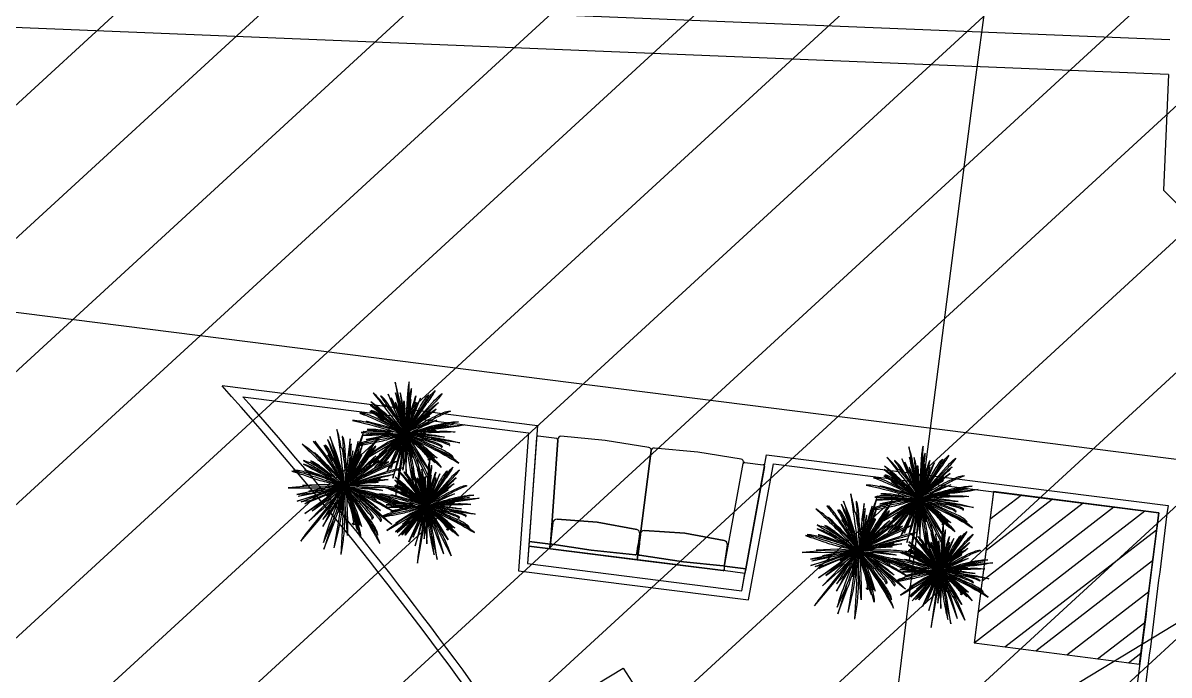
# Model space of a CAD drawing. Extents: x -678889171 to 586587, y -792238163 to 335485.
# Drawn here: x -678727288 to -678719034, y -791973012 to -791968313 of the extents above; entities that cross this region are included whole.
import ezdxf
from ezdxf.enums import TextEntityAlignment as Align

# ---------------------------------------------------------------- set-up
doc = ezdxf.new("R2010")
doc.units = 0
doc.header["$MEASUREMENT"] = 0
doc.layers.get('0').update_dxf_attribs({"color": 8})
for name, color, linetype in [('A-FLOR-PATT', 252, 'Continuous'), ('A-SITE-PATT', 252, 'Continuous'), ('A-WALL', 252, 'Continuous')]:
    doc.layers.add(name, color=color, linetype=linetype)
doc.layers.add('BASEMENT3 LAYOUT$0$HATCH2', color=252, linetype='Continuous', lineweight=15)
doc.styles.add('Ground floor Towers$0$$Bas01-Rname$0$EN-SC', font='swissc.ttf')
doc.styles.add('Ground floor Towers$0$$Bas01-Rname$0$EN-SCL', font='swisscl.ttf')
doc.styles.add('Ground floor Towers$0$04-Ground Floor$0$V2-lower ground$0$LEVEL  FOR LICENSE LOWER GR$0$$LG- LEVEL$0$AR-SR', font='sarb.shx')

# ---------------------------------------------------------------- blocks, each defined once
blk = doc.blocks.new('A$C61C61320')
at = {"layer": 'BASEMENT3 LAYOUT$0$HATCH2'}
h = blk.add_hatch(dxfattribs=at)
h.set_pattern_fill('JIS_WOOD', color=256, scale=1000, style=0)
h.set_pattern_definition([(45, (-845211.56, -471074.8), (-500, 500), [])])
edge = h.paths.add_edge_path()
edge.add_line((-87728.9, -14436.9), (11086, -14077.6))
edge.add_line((11086, -14077.6), (11086, -61296.1))
edge.add_line((11086, -61296.1), (-23868.2, -60220.6))
edge.add_line((-23868.2, -60220.6), (-23388.2, -47455.3))
edge.add_arc((-38984.1, -44366), 15898.9, 348.79587, 525.9866)
edge.add_line((-54409.8, -40516.1), (-55179.8, -49076.4))
edge.add_line((-55179.8, -49076.4), (-87616, -47227.1))
edge.add_line((-87616, -47227.1), (-87728.9, -14436.9))
blk = doc.blocks.new('*U144')
for points in [[(56, 664), (26, 873, -0.047512), (20, 1010), (28, 955, 0.004764), (110, 465, 1.495937)], [(36, 905), (33, 1026), (43, 966, 0.004271), (72, 807, -0.028659), (95, 630, 0.009604), (110, 465, 2.098497)], [(-243, 686), (-261, 705, -0.054203), (-283, 734), (-256, 712, 0.017011), (-135, 621), (-191, 675), (-117, 618, 0.004612), (28, 511), (-15, 549, -0.002107), (-121, 640, -0.034566), (-313, 832), (-275, 800), (-295, 829, -0.034112), (-308, 850), (-287, 828, 0.010463), (-179, 715, 0.025541), (12, 543), (-14, 576, -0.012944), (-163, 773, -0.02765), (-192, 818), (-155, 772, -0.007027), (-7, 583), (-37, 627, 0.027473), (-122, 739, -0.059594), (-240, 916, -0.018993), (-260, 960), (-210, 888, 0.020231), (61, 529), (13, 614, 0.010458), (-33, 693, -0.059795), (-102, 842), (-59, 761, 0.002914), (26, 603), (5, 648, -0.013448), (-76, 831, -0.097657), (-86, 884, 0.070484), (-88, 896, 0.006291), (-95, 920), (-82, 891, -0.013503), (-61, 837, 0.017237), (-5, 701, 0.001335), (50, 581), (32, 629, -0.012179), (-37, 830, -0.05042), (-55, 914), (-33, 847, 0.013198), (73, 556, -0.006167), (81, 534), (63, 600, -0.035062), (4, 886, -0.082004), (4, 895), (14, 852, 0.00359), (51, 686, 0.011492), (93, 523, 0.002972), (110, 465, 2.3319)], [(284, 920), (203, 692), (164, 602, 0.043892), (116, 457, 6.881589)], [(141, 606), (216, 818), (189, 710), (148, 588, 0.03466), (111, 451, 2.826292)], [(116, 457), (169, 518, -0.037418), (256, 607, 0.012895), (416, 753), (284, 617), (174, 506, -0.008528), (114, 448, -3.984581)], [(185, 504), (672, 786, -0.040839), (746, 822), (500, 670, -0.017162), (122, 456, 12.602385)], [(212, 545), (528, 770), (394, 659, -0.030735), (144, 477, 13.093878)], [(274, 622), (452, 823), (270, 640, 0.027853), (177, 535, 13.814099)], [(-223, 393), (-376, 381), (-287, 395, -0.008798), (-95, 424), (-256, 420, -0.181161), (-272, 425), (-209, 429, 0.003341), (-47, 442), (-225, 441, -0.043271), (-341, 450), (-272, 451, 0.005262), (-210, 453), (-391, 468), (-225, 465, -0.007012), (-58, 459), (-314, 515, -0.074278), (-393, 545, -0.085105), (-403, 553, -0.661358), (-403, 555, -0.001453), (-286, 527, 0.010222), (-154, 498), (-254, 528, -0.095586), (-283, 542, -0.101921), (-288, 549, -0.569334), (-288, 550, -0.054237), (-283, 549), (-300, 555, -0.033094), (-469, 621, 0.006794), (23, 479, -0.043895), (-383, 684, -0.002156), (-69, 533, -0.027647), (-318, 677, -0.056575), (-349, 703), (-318, 685, 0.008059), (-22, 523), (-94, 569, -0.006321), (-228, 657, -0.058316), (-272, 695, -0.077548), (-287, 718), (-270, 706, -0.025982), (-217, 665), (-25, 531)], [(222, 509, -0.030034), (281, 538, 0.005524), (486, 628), (430, 590, -0.021948), (382, 561, -0.046984), (290, 520, 0.02245), (122, 456, 4.931168)], [(356, 547), (561, 618), (306, 512, -0.022282), (196, 472, -21.653653)], [(-7, 583, 0.02792), (108, 457, 0.868041)], [(12, 543), (65, 492, 0.042647), (108, 457, 2.141134)], [(50, 581), (73, 531, 0.004467), (108, 457, 1.196262)], [(297, 497), (173, 466, -0.022933), (122, 456, -191.820249)], [(297, 497), (241, 475, -0.076673), (123, 446, -7.047463)], [(271, 498), (460, 540, -0.022639), (725, 586), (563, 541, -0.029562), (291, 483, 0.027396), (227, 469, 6.063866)], [(492, 522), (793, 570), (522, 509, -0.032917), (279, 470, 0.041342), (232, 462, -15.936084)], [(-696, 251), (-702, 274, -0.054203), (-706, 307), (-695, 276, 0.017011), (-641, 150), (-661, 218), (-628, 140, 0.004612), (-562, -11), (-580, 38, -0.002107), (-622, 159, -0.034566), (-685, 397), (-670, 355), (-673, 386, -0.034112), (-673, 409), (-667, 382, 0.010463), (-633, 244, 0.025541), (-561, 22), (-566, 59, -0.012944), (-594, 283, -0.02765), (-596, 331), (-588, 278, -0.007027), (-557, 62), (-561, 110, 0.027473), (-577, 236, -0.059594), (-589, 430, -0.018993), (-585, 473), (-579, 394, 0.020231), (-529, -12), (-528, 77, 0.010458), (-528, 160, -0.059795), (-515, 309), (-517, 226, 0.002914), (-522, 63), (-518, 108, -0.013448), (-499, 288, -0.097657), (-483, 335, 0.044442), (-480, 341, 0.044442)], [(-168, 366), (-278, 341, -0.046482), (-354, 331), (-291, 349, -0.014053), (-137, 387), (-34, 414), (-121, 396, -0.027737), (-491, 340), (-337, 372, -0.01304), (-223, 393, 0.005638), (-11, 429, 0.069739)], [(-480, 342, 0.016625), (-479, 345, 0.006291), (-474, 367), (-476, 343)], [(27, 390), (-135, 296, -0.037011), (-239, 245, 0.016264), (-176, 287), (-321, 205, -0.081078), (-354, 193, -0.070192), (-299, 234, 0.000105), (-154, 314), (-279, 255, -0.016858), (-436, 187, -0.041127), (-375, 225, -0.015887), (-226, 298, 0.002329), (36, 418, -0.023001), (92, 441, -0.027729)], [(-353, 369, -0.006364), (-344, 383, -0.006364)], [(86, 431), (-42, 342, 0.027906), (-255, 176), (-154, 246), (-189, 210), (-188, 209), (-183, 201), (-130, 244, 0.015117), (-18, 336, 0.162366)], [(13, 407), (-242, 323, -0.410464), (-245, 325), (-248, 335), (-172, 358, 0.006448), (60, 429, 320.91856)], [(-1, 308), (-194, 26, 0.072612), (-233, -53, 0.034442), (-126, 99), (90, 419)], [(-204, 348), (-232, 344), (-150, 372, -0.014307), (-45, 404, -0.005424), (92, 441, -16.843497)], [(40, 372), (-96, 207, 0.030523), (-204, 59, 0.084387), (-214, 34, 0.071335), (-169, 84), (63, 394)], [(112, 440), (-213, 134, -0.029013), (-18, 336, -0.005354), (101, 444, 105.568674)], [(70, 389), (-113, 29, 0.044502), (-171, -117, 0.04613), (-99, 17, -0.020679), (68, 368, 0.03124), (90, 419, -2.162976)], [(-154, 246, -0.003948), (41, 391, -4.306176)], [(-47, 442), (40, 444, 0.054761), (108, 453, 0.513098)], [(41, 269), (-11, 95, 0.030217), (-30, 12, 0.025805), (14, 148), (13, 128, 0.115067), (15, 111), (19, 120, 0.05376), (27, 151, -0.058717), (81, 342), (62, 209, 0.026676), (39, -31, 0.053758), (44, -109, 0.171522), (56, -129), (56, -73, -0.031882), (68, 92, 0.00454), (92, 277), (89, 132, 0.036751), (94, 54), (98, 129, -0.006375), (113, 375), (126, 208, 0.038586), (172, -88, 0.053637), (201, -171), (179, -54, -0.014494), (149, 133), (173, 18, 0.029139), (207, -109), (192, -18, 0.017796), (167, 106, -0.021557), (158, 151), (172, 93, 0.01839), (260, -220), (249, -158, 0.027748), (192, 72, -0.033244), (165, 189), (179, 147, 0.080582), (197, 111, 0.389719), (205, 110), (209, 111), (190, 164, -0.029254), (141, 330, 0.043212)], [(-11, 429), (60, 440, 0.037734), (108, 451, 0.096751)], [(14, 148), (27, 198, -0.042083), (99, 411, -0.864758)], [(92, 277), (95, 357, -0.036397), (104, 432, -1.616269)], [(183, 424), (468, 370), (614, 347), (437, 389), (295, 419, 0.019971), (196, 436, -0.011421), (114, 448, -4.018358)], [(487, 302), (487, 301, -0.26167), (485, 299, -0.126099), (479, 299, -0.002263), (452, 307, -0.054808), (303, 369, 0.051951), (114, 448, -4.687444)], [(209, 111), (222, 73, 0.038522), (296, -92), (279, -41, 0.011873), (270, -16, -0.011293), (204, 169, -0.004204), (166, 286), (232, 165, 0.025845), (306, 43), (296, 68, 0.03574), (274, 110), (216, 224, -0.017096), (153, 359, 0.001516), (114, 448, -3.027856)], [(420, 283), (314, 338, -0.002629), (116, 444, -13.164434)], [(460, 289), (338, 338, -0.039724), (240, 386, 0.051071), (116, 444, -5.407074)], [(312, 329), (247, 365, -0.008704), (118, 440, -2.670685)], [(119, 437), (175, 400, -0.061739), (216, 366), (360, 237, 0.02466), (649, 1), (626, 11, -0.043963), (586, 35, -0.028256), (449, 144, 0.016662), (351, 226), (423, 155, 0.031414), (565, 33), (553, 36, -0.086896), (528, 47, -0.053415), (417, 138, 0.010666), (278, 273, -0.002916), (190, 356, -1.571472)], [(261, 191), (330, 97, 0.035844), (388, 28, 0.349961), (416, 24, 0.509875), (417, 29), (417, 28, -0.665379), (412, 26), (397, 42, -0.041518), (322, 133, -0.012327), (220, 289), (285, 211, 0.029434), (371, 120, 0.109608), (389, 109, 0.402685), (408, 118, 0.652505), (405, 120), (405, 120, -0.864123), (403, 116), (396, 120, -0.091845), (367, 144, 0.011776), (310, 209, -0.028982), (220, 318, 0.06123), (127, 418, -0.970723)], [(216, 244), (294, 113, 0.026387), (434, -95), (408, -49, 0.012966), (291, 144, -0.016572), (208, 283, 0.021937), (132, 408, -4.567731)], [(822, 384), (574, 407, -0.007729), (269, 440), (155, 441)], [(503, 212), (383, 272, -0.038826), (197, 384, -2.886994)], [(765, 465), (625, 452, -0.027549), (284, 441, -6.950933)], [(822, 384), (714, 383, -0.029192), (535, 391, -0.007358), (295, 419, -4.687691)], [(765, 465), (502, 461, 0.00094), (306, 458, -1.139947)], [(-814, 11), (-940, 70), (-863, 41, -0.008798), (-699, -24), (-828, 47, -0.181161), (-838, 58), (-786, 33, 0.003341), (-653, -31), (-794, 49, -0.043271), (-881, 109), (-826, 78, 0.005262), (-777, 51), (-912, 146), (-783, 68, -0.007012), (-654, -13), (-830, 148, -0.074278), (-878, 207, -0.085105), (-883, 219, -0.661358), (-881, 220, -0.001453), (-802, 145, 0.010222), (-712, 62), (-777, 131, -0.095586), (-793, 155, -0.101921), (-794, 163, -0.569334), (-794, 163, -0.054237), (-790, 161), (-801, 173, -0.033094), (-904, 302, 0.006794), (-581, -34, -0.043895), (-808, 312, -0.002156), (-629, 50, -0.027647), (-760, 277, -0.056575), (-773, 312), (-756, 283, 0.008059), (-596, 22), (-632, 90, -0.006321), (-698, 221, -0.058316), (-715, 271, -0.077548), (-717, 296), (-709, 278, -0.025982), (-685, 222), (-595, 29)], [(-477, 341), (-477, 338, -0.013503), (-484, 286, 0.017237), (-502, 153, 0.001335), (-513, 34), (-506, 80, -0.012179), (-469, 270, -0.05042), (-445, 344), (-458, 282, 0.013198), (-507, 5, -0.006167), (-510, -17), (-495, 43, -0.035062), (-411, 296, -0.082004), (-407, 302), (-419, 264, 0.00359), (-465, 117, 0.011492), (-506, -31, 0.002972), (-519, -84)], [(-471, 97), (-399, 275, -0.033651), (-361, 355, -0.033651)], [(-354, 356), (-361, 339, 0.001526), (-412, 204, 0.001526)], [(-338, 358), (-344, 341, 0.003783), (-388, 219, 0.003783)], [(60, 354), (-42, 106, 0.035861), (-90, -39, 0.023986), (7, 203, 0.0141), (41, 308, -3.554891)], [(185, 288), (198, 266, 0.05887), (216, 244), (153, 359)], [(503, 212), (389, 283, 0.01053), (312, 329), (423, 273, 0.007424), (490, 240), (420, 283), (513, 241, 0.056903), (617, 209), (553, 238, 0.020795), (486, 266), (512, 260, -0.038086), (544, 251), (516, 265, 0.038179), (460, 289), (482, 286, 0.347943), (487, 289, -0.114629), (495, 300, 0.375263), (495, 304, 0.1976), (480, 313, 0.772366), (480, 312, -0.175661), (488, 298, -0.140122), (487, 288, -36.000834)], [(-431, 12), (-275, 146), (-345, 73), (-434, -5, 0.03466), (-524, -96, 2.826292)], [(-393, 204, 0.000038), (-394, 203, -0.028659), (-456, 52, 0.009604), (-519, -84)], [(-416, 195, 0.00314), (-519, -84)], [(-175, 195), (-342, 52), (-414, -1, 0.043892), (-518, -94, 6.881589)], [(-783, -36), (-881, -6, -0.046482), (-945, 21), (-888, 6, -0.014053), (-749, -33), (-655, -59), (-732, -33, -0.027737), (-1049, 91), (-913, 46, -0.01304), (-814, 11, 0.005638), (-630, -58, 0.069739)], [(-561, 22), (-542, -43, 0.042647), (-524, -89, 2.141134)], [(-557, 62, 0.02792), (-524, -89, 0.868041)], [(-513, 34), (-518, -16, 0.004467), (-524, -89, 1.196262)], [(-204, 10), (-314, -20, 0.027853), (-434, -60)], [(-199, -9, 0.003464), (-147, 3), (-201, -12)], [(60, 22), (64, 6, 0.010463), (95, -118, 0.025541), (160, -318), (154, -284, -0.012944), (129, -83, -0.02765), (128, -40), (135, -87, -0.007027), (163, -282), (160, -238, 0.027473), (145, -125, -0.059594), (134, 49, -0.018993), (137, 88), (143, 17, 0.020231), (188, -348), (189, -268, 0.010458), (189, -193, -0.02183), (190, -144)], [(258, -207), (305, -90, -0.047512), (356, 10), (340, -33, 0.004764), (197, -413)], [(-618, -106), (-788, -106, -0.037011), (-893, -99, 0.016264), (-825, -95), (-976, -93, -0.081078), (-1008, -87, -0.070192), (-946, -80, 0.000105), (-795, -84), (-921, -73, -0.016858), (-1075, -55, -0.041127), (-1010, -52, -0.015887), (-860, -62, 0.002329), (-598, -88, -0.023001), (-544, -95, -0.027729)], [(-678, -157), (-958, -292, 0.072612), (-1024, -336, 0.034442), (-871, -265), (-555, -111)], [(-585, -126), (-893, -326, 0.044502), (-1004, -414, 0.04613), (-887, -342, -0.020679), (-596, -141, 0.03124), (-555, -111, -2.162976)], [(-617, -126), (-799, -194, 0.030523), (-951, -261, 0.084387), (-970, -276, 0.071335), (-912, -257), (-588, -119)], [(-554, -100), (-694, -112, 0.027906), (-938, -146), (-827, -137), (-871, -149), (-870, -151), (-870, -158), (-808, -150, 0.015117), (-678, -127, 0.162366)], [(-529, -105), (-924, -198, -0.029013), (-678, -127, -0.005354), (-536, -97, 105.568674)], [(-622, -85), (-861, -36, -0.410464), (-862, -33), (-860, -24), (-790, -41, 0.006448), (-575, -90, 320.91856)], [(-819, -34), (-843, -24), (-766, -39, -0.014307), (-668, -62, -0.005424), (-544, -95, -16.843497)], [(-827, -137, -0.003948), (-607, -111, -4.306176)], [(-653, -31), (-584, -69, 0.054761), (-526, -92, 0.513098)], [(-630, -58), (-570, -81, 0.037734), (-527, -94, 0.096751)], [(-602, -408), (-609, -444, 0.038522), (-626, -607), (-616, -559, 0.011873), (-612, -535, -0.011293), (-580, -360, -0.004204), (-557, -250), (-560, -376, 0.025845), (-556, -505), (-553, -481, 0.03574), (-551, -439), (-545, -323, -0.017096), (-534, -187, 0.001516), (-523, -100, -3.027856)], [(-619, -224), (-580, -162, -0.036397), (-539, -108, -1.616269)], [(-525, -111), (-497, -165, -0.061739), (-480, -211), (-426, -378, 0.02466), (-306, -695), (-319, -676, -0.043963), (-340, -639, -0.028256), (-398, -491, 0.016662), (-438, -382), (-413, -470, 0.031414), (-357, -631), (-365, -623, -0.086896), (-380, -603, -0.053415), (-426, -482, 0.010666), (-474, -312, -0.002916), (-505, -206, -1.571472)], [(-358, -368), (-416, -277, -0.002629), (-524, -104, -13.164434)], [(-324, -382), (-398, -288, -0.039724), (-453, -205, 0.051071), (-524, -104, -5.407074)], [(-422, -283), (-456, -225, -0.008704), (-524, -108, -2.670685)], [(-219, -17), (-313, -44), (-450, -81, -0.008528), (-523, -100)], [(-197, -387), (-296, -292), (-394, -205, 0.019971), (-465, -146, -0.011421), (-523, -100)], [(-297, -384), (-297, -385, -0.26167), (-299, -385, -0.126099), (-303, -383, -0.002263), (-321, -364, -0.054808), (-411, -248, 0.051951), (-523, -100, -4.687444)], [(-518, -94), (-449, -69, -0.037418), (-340, -39, 0.008217), (-217, -13, 0.008217)], [(-357, -144), (-411, -136, -0.076673), (-517, -105, -7.047463)], [(-411, -101, -0.030034), (-351, -104, 0.005524), (-149, -126), (-211, -131, -0.021948), (-262, -133, -0.046984), (-352, -123, 0.02245), (-514, -97, 4.931168)], [(-166, -101, -0.015105), (-514, -97)], [(-357, -144), (-469, -112, -0.022933), (-514, -97, -191.820249)], [(-148, -51), (-207, -61, -0.030735), (-486, -91)], [(-117, -166), (-343, -136, -0.022282), (-448, -118)], [(-68, -328), (-182, -274), (-112, -300, -0.008798), (35, -359), (-81, -296, -0.181161), (-90, -285), (-43, -308, 0.003341), (76, -366), (-50, -294, -0.043271), (-129, -239), (-79, -267, 0.005262), (-35, -291), (-157, -206), (-40, -276, -0.007012), (76, -349), (-83, -204, -0.074278), (-126, -151, -0.085105), (-130, -141, -0.661358), (-129, -140, -0.001453), (-58, -207, 0.010222), (24, -282), (-35, -220, -0.095586), (-50, -198, -0.101921), (-51, -191, -0.569334), (-50, -191, -0.054237), (-47, -193), (-57, -182, -0.031071), (-144, -73, -0.031071)], [(-125, -100, -0.001571), (-161, -101)], [(-143, -72, 0.006655), (141, -368, -0.043895), (-63, -56, -0.002156), (98, -292, -0.027647), (-19, -88, -0.056575), (-31, -57), (-16, -82, 0.008059), (127, -318), (95, -256, -0.006321), (36, -139, -0.058316), (21, -94, -0.077548), (19, -72), (26, -87, -0.025982), (47, -138), (129, -311)], [(38, -112), (33, -91, -0.054203), (29, -62), (39, -89, 0.001333), (43, -98, 0.001333)], [(55, -128, 0.011261), (88, -203), (69, -141), (99, -212, 0.004612), (158, -347), (142, -303, -0.002107), (105, -195, -0.027147), (57, -27)], [(56, -87), (70, -87, -0.001374), (72, -87, -0.001374)], [(61, -18), (113, -197, 0.027676), (179, -383, 3.071576)], [(87, -87, -0.024108), (130, -91, -0.024108)], [(140, -92, -0.002143), (143, -93), (140, -93)], [(192, -120, -0.018966), (197, -77)], [(198, -163, 0.002342), (194, -281), (198, -240, -0.013448), (215, -78, -0.009912), (216, -74)], [(366, 0), (355, -31, 0.004271), (310, -155, -0.028659), (254, -291, 0.009604), (197, -413)], [(200, -86), (199, -134, 0.000383), (198, -153, 0.000383)], [(200, -64, -0.002314), (201, -59), (201, -69)], [(225, -103, 0.013829), (212, -199, 0.001335), (202, -307), (209, -265, -0.009366), (234, -134, -0.009366)], [(225, -46, -0.023306), (230, -36, 0.070484), (233, -27, 0.006291), (238, -7), (235, -33, -0.010295), (230, -69, -0.010295)], [(239, -108, -0.000988), (242, -95, -0.05042), (264, -28), (252, -84, 0.002404), (243, -129, 0.002404)], [(253, -182, -0.015615), (290, -82)], [(292, -85), (287, -100, 0.002666), (256, -198, 0.002666)], [(291, -79, -0.001208), (294, -72, -0.082004), (298, -66), (293, -83)], [(-609, -149), (-802, -298, 0.035861), (-906, -390, 0.023986), (-719, -244, 0.0141), (-645, -177, -3.554891)], [(-662, -207), (-782, -320, 0.030217), (-835, -377, 0.025805), (-738, -291), (-749, -306, 0.115067), (-754, -320), (-747, -314, 0.05376), (-727, -294, -0.058717), (-597, -168), (-674, -264, 0.026676), (-800, -443, 0.053758), (-831, -506, 0.171522), (-832, -527), (-806, -484, -0.031882), (-722, -359, 0.00454), (-619, -224), (-687, -337, 0.036751), (-719, -401), (-682, -343, -0.006375), (-557, -156), (-623, -294, 0.038586), (-721, -548, 0.053637), (-736, -626), (-700, -524, -0.014494), (-639, -363), (-673, -465, 0.029139), (-703, -580), (-674, -502, 0.017796), (-638, -393, -0.021557), (-624, -353), (-639, -405, 0.01839), (-712, -692), (-693, -638, 0.027748), (-633, -431, -0.033244), (-601, -327), (-609, -365, 0.080582), (-611, -402, 0.389719), (-605, -407), (-602, -408), (-593, -357, -0.029254), (-556, -205, 0.043212)], [(-738, -291), (-706, -257, -0.042083), (-552, -121, -0.864758)], [(-541, -258), (-540, -281, 0.05887), (-536, -307), (-534, -187)], [(-536, -307), (-534, -445, 0.026387), (-519, -672), (-519, -624, 0.012966), (-523, -419, -0.016572), (-525, -272, 0.021937), (-528, -139, -4.567731)], [(-524, -368), (-513, -473, 0.035844), (-499, -555, 0.349961), (-478, -570, 0.509875), (-476, -567), (-476, -568, -0.665379), (-481, -567), (-485, -548, -0.041518), (-503, -442, -0.012327), (-513, -273), (-496, -364, 0.029434), (-470, -475, 0.109608), (-461, -492, 0.402685), (-443, -493, 0.652505), (-443, -490), (-443, -490, -0.864123), (-447, -492), (-451, -486, -0.091845), (-463, -454, 0.011776), (-478, -377, -0.028982), (-499, -250, 0.06123), (-527, -129, -0.970723)], [(-105, -394), (-180, -341, -0.007729), (-406, -176), (-494, -123)], [(-325, -462), (-392, -360, -0.038826), (-487, -187, -2.886994)], [(-118, -233), (-128, -231, -0.029562), (-368, -153, 0.027396), (-425, -134)], [(-102, -260), (-175, -237, -0.032917), (-384, -157, 0.041342), (-425, -142)], [(-136, -391, -0.017743), (-218, -336, -0.007358), (-394, -205)], [(-237, -270, -0.01588), (-392, -182)], [(-378, -131), (-209, -185, -0.016793), (-38, -245, -0.016793)], [(-157, -296), (-212, -265, 0.00094), (-368, -178)], [(277, -326), (417, -207), (354, -272), (274, -342, 0.03466), (192, -424, 2.826292)], [(255, -203, 0.0008), (246, -232, 0.011492), (209, -365, 0.002972), (197, -413)], [(507, -162), (356, -291), (292, -339, 0.043892), (198, -422, 6.881589)], [(239, -151, 0.009609), (208, -333, -0.006167), (205, -353), (219, -298, -0.016614), (251, -190, -0.016614)], [(-325, -462), (-382, -354, 0.01053), (-422, -283), (-360, -378, 0.007424), (-322, -434), (-358, -368), (-303, -444, 0.056903), (-236, -517), (-273, -464, 0.020795), (-313, -412), (-295, -428, -0.038086), (-274, -450), (-290, -426, 0.038179), (-324, -382), (-308, -394, 0.347943), (-302, -394, -0.114629), (-291, -389, 0.043156), (-291, -389, 0.043156)], [(-41, -370), (-128, -343, -0.046482), (-187, -318), (-135, -332, -0.014053), (-10, -368), (75, -390), (5, -368, -0.027737), (-280, -256), (-157, -296, -0.01304), (-68, -328, 0.005638), (97, -390, 0.069739)], [(-81, -346), (-119, -328, -0.005746), (-177, -300)], [(105, -414), (-110, -370, -0.410464), (-112, -367), (-110, -359), (-46, -374, 0.006448), (147, -419, 320.91856)], [(-73, -368), (-95, -359), (-25, -373, -0.014307), (63, -393, -0.005424), (175, -423, -16.843497)], [(160, -318), (176, -376, 0.042647), (193, -418, 2.141134)], [(163, -282, 0.02792), (193, -418, 0.868041)], [(202, -307), (198, -352, 0.004467), (193, -418, 1.196262)], [(198, -422), (260, -399, -0.037418), (358, -373, 0.012895), (532, -335), (383, -377), (259, -410, -0.008528), (193, -427, -3.984581)], [(378, -369), (586, -299), (382, -355, 0.027853), (273, -391, 13.814099)], [(108, -433), (-45, -433, -0.037011), (-140, -426, 0.016264), (-78, -423), (-214, -421, -0.081078), (-243, -416, -0.070192), (-187, -410, 0.000105), (-52, -413), (-164, -403, -0.016858), (-304, -387, -0.041127), (-245, -384, -0.015887), (-109, -394, 0.002329), (126, -416, -0.023001), (175, -423, -0.027729)], [(-298, -388, -0.126313), (-303, -395)], [(-289, -386, 0.189196), (-296, -372, 0.772366), (-297, -373, -0.16566), (-297, -386, -0.16566)], [(54, -479), (-198, -600, 0.072612), (-258, -640, 0.034442), (-120, -576), (165, -438)], [(137, -451), (-139, -631, 0.044502), (-240, -711, 0.04613), (-135, -645, -0.020679), (127, -464, 0.03124), (165, -438, -2.162976)], [(109, -451), (-55, -512, 0.030523), (-191, -573, 0.084387), (-209, -586, 0.071335), (-156, -569), (135, -445)], [(166, -428), (40, -438, 0.027906), (-180, -469), (-80, -460), (-119, -472), (-119, -473), (-119, -480), (-63, -472, 0.015117), (54, -452, 0.162366)], [(188, -432), (-167, -516, -0.029013), (54, -452, -0.005354), (182, -424, 105.568674)], [(116, -472), (-58, -605, 0.035861), (-151, -689, 0.023986), (17, -557, 0.0141), (84, -496, -3.554891)], [(-102, -412, -0.00124), (-108, -408, -0.00124)], [(68, -524), (-40, -626, 0.030217), (-87, -677, 0.025805), (0, -599), (-10, -613, 0.115067), (-15, -625), (-8, -620, 0.05376), (10, -602, -0.058717), (127, -489), (58, -575, 0.026676), (-56, -736, 0.053758), (-84, -793, 0.171522), (-84, -812), (-61, -773, -0.031882), (15, -660, 0.00454), (107, -539), (46, -641, 0.036751), (17, -698), (51, -646, -0.006375), (163, -478), (103, -602, 0.038586), (15, -830, 0.053637), (2, -901), (34, -809, -0.014494), (89, -664), (59, -756, 0.029139), (31, -860), (58, -789, 0.017796), (90, -691, -0.021557), (103, -655), (89, -702, 0.01839), (24, -960), (41, -912, 0.027748), (95, -726, -0.033244), (123, -632), (116, -666, 0.080582), (114, -700, 0.389719), (119, -704), (122, -704), (131, -659, -0.029254), (164, -522, 0.043212)], [(-82, -423, -0.000126), (-82, -423, -0.000126)], [(-80, -460, -0.003948), (118, -438, -4.306176)], [(0, -599), (29, -569, -0.042083), (167, -447, -0.864758)], [(76, -366), (139, -399, 0.054761), (191, -421, 0.513098)], [(97, -390), (151, -411, 0.037734), (190, -422, 0.096751)], [(122, -704), (116, -737, 0.038522), (101, -884), (110, -841, 0.011873), (114, -819, -0.011293), (142, -662, -0.004204), (163, -563), (161, -676, 0.025845), (164, -792), (166, -771, 0.03574), (168, -732), (173, -628, -0.017096), (184, -506, 0.001516), (193, -427, -3.027856)], [(107, -539), (142, -483, -0.036397), (179, -434, -1.616269)], [(182, -614), (184, -738, 0.026387), (197, -942), (198, -899, 0.012966), (194, -715, -0.016572), (192, -582, 0.021937), (189, -462, -4.567731)], [(192, -669), (202, -764, 0.035844), (216, -837, 0.349961), (234, -851, 0.509875), (236, -848), (235, -849, -0.665379), (232, -848), (227, -831, -0.041518), (212, -736, -0.012327), (203, -583), (217, -665, 0.029434), (241, -765, 0.109608), (249, -780, 0.402685), (266, -781, 0.652505), (265, -778), (265, -778, -0.864123), (262, -780), (259, -775, -0.091845), (248, -746, 0.011776), (234, -677, -0.028982), (215, -562, 0.06123), (190, -454, -0.970723)], [(284, -592), (254, -540, -0.008704), (192, -434, -2.670685)], [(192, -437), (217, -486, -0.061739), (232, -527), (281, -677, 0.02466), (389, -963), (377, -946, -0.043963), (358, -913, -0.028256), (306, -779, 0.016662), (270, -681), (292, -761, 0.031414), (343, -905), (336, -898, -0.086896), (322, -880, -0.053415), (281, -771, 0.010666), (238, -618, -0.002916), (209, -523, -1.571472)], [(232, -472), (411, -627), (506, -703), (398, -601), (310, -522, 0.019971), (246, -469, -0.011421), (193, -427, -4.018358)], [(397, -683), (397, -684, -0.26167), (395, -684, -0.126099), (391, -682, -0.002263), (375, -665, -0.054808), (294, -560, 0.051951), (193, -427, -4.687444)], [(342, -669), (290, -587, -0.002629), (193, -431, -13.164434)], [(373, -681), (306, -597, -0.039724), (257, -522, 0.051071), (193, -431, -5.407074)], [(343, -467), (294, -460, -0.076673), (199, -432, -7.047463)], [(266, -417), (727, -416, -0.040839), (793, -421), (557, -427, -0.017162), (202, -425, 12.602385)], [(294, -428, -0.030034), (348, -431, 0.005524), (530, -451), (475, -455, -0.021948), (429, -457, -0.046984), (347, -448, 0.02245), (202, -425, 4.931168)], [(343, -467), (242, -438, -0.022933), (202, -425, -191.820249)], [(668, -762), (502, -644, -0.007729), (299, -496), (219, -448)], [(302, -399), (618, -369), (478, -392, -0.030735), (226, -419, 13.093878)], [(405, -456), (579, -489), (355, -460, -0.022282), (261, -444, -21.653653)], [(324, -456), (476, -504, -0.022639), (682, -580), (549, -545, -0.029562), (333, -475, 0.027396), (281, -458, 6.063866)], [(491, -529), (724, -618), (507, -551, -0.032917), (319, -479, 0.041342), (282, -466, -15.936084)], [(177, -570), (178, -590, 0.05887), (182, -614), (184, -506)], [(372, -753), (312, -662, -0.038826), (226, -506, -2.886994)], [(372, -753), (320, -656, 0.01053), (284, -592), (341, -678, 0.007424), (374, -728), (342, -669), (391, -737, 0.056903), (452, -803), (418, -755, 0.020795), (382, -708), (398, -723, -0.038086), (417, -743), (403, -721, 0.038179), (373, -681), (387, -692, 0.347943), (392, -692, -0.114629), (402, -688, 0.375263), (404, -685, 0.1976), (398, -672, 0.772366), (397, -673, -0.175661), (397, -686, -0.140122), (392, -693, -36.000834)], [(668, -762), (591, -719, -0.029192), (468, -640, -0.007358), (310, -522, -4.687691)], [(661, -681), (557, -633, -0.027549), (311, -501, -6.950933)], [(661, -681), (473, -576, 0.00094), (333, -498, -1.139947)]]:
    blk.add_lwpolyline(points, format="xyb")
for points in [[(110, 465), (124, 668), (166, 891), (157, 798), (213, 1035), (162, 701), (108, 453)], [(137, 481), (267, 694), (354, 837), (316, 797), (339, 878), (214, 658), (336, 923), (137, 530)], [(284, 920), (226, 776), (180, 684)], [(192, 721), (269, 937), (226, 776)], [(157, 798), (110, 465)], [(316, 797), (116, 457)], [(214, 658), (116, 457)], [(183, 557), (236, 627), (160, 509)], [(-154, 498), (54, 452)], [(-69, 533), (102, 453)], [(-25, 531), (103, 456)], [(-22, 523), (102, 453)], [(28, 511), (103, 456)], [(61, 529), (108, 457)], [(81, 534), (108, 457)], [(-344, 383), (-349, 370)], [(-336, 373), (-329, 384)], [(-328, 385), (-332, 373)], [(-327, 389), (-325, 393), (-326, 389)], [(-176, 287), (101, 444)], [(-154, 314), (111, 451)], [(-95, 424), (92, 450)], [(-58, 459), (92, 450)], [(-34, 414), (91, 446)], [(-5, 168), (-22, 93), (99, 427)], [(23, 479), (102, 453)], [(81, 342), (104, 432)], [(166, 286), (111, 438)], [(113, 375), (112, 440)], [(165, 189), (132, 348), (113, 421)], [(141, 330), (116, 410)], [(351, 226), (119, 437)], [(149, 133), (122, 379)], [(220, 289), (139, 396)], [(269, 440), (358, 449), (266, 454), (183, 456)], [(277, 453), (389, 473), (195, 459)], [(-227, 257), (-371, 78), (-526, -92)], [(-519, -84), (-416, 69), (-281, 226), (-331, 157), (-246, 247)], [(-377, 296), (-344, 357)], [(-215, 280), (-207, 288)], [(-200, 292), (-205, 285)], [(158, 150), (132, 348)], [(486, 266), (288, 353)], [(-331, 157), (-519, -84)], [(-183, 90), (-206, 84), (-151, 137), (-350, 20), (-133, 174), (-468, -45)], [(-175, 195), (-286, 108), (-364, 56)], [(-338, 80), (-187, 208)], [(-187, 207), (-286, 108)], [(-712, 62), (-569, -69)], [(-629, 50), (-531, -90)], [(-596, 22), (-531, -90)], [(-595, 29), (-528, -88)], [(-206, 84), (-518, -94)], [(-350, 20), (-518, -94)], [(-491, -84), (-292, 25), (-190, 80)], [(-318, -35), (-209, 1)], [(-185, 9), (-110, 35)], [(-109, 36), (-180, 17)], [(58, -10), (61, -18), (59, 6)], [(325, -71), (364, 2)], [(-825, -95), (-536, -97)], [(-795, -84), (-524, -96)], [(-744, -266), (-792, -317), (-545, -109)], [(-699, -24), (-540, -88)], [(-655, -59), (-543, -90)], [(-654, -13), (-540, -88)], [(-601, -327), (-555, -187), (-536, -120)], [(-597, -168), (-539, -108)], [(-581, -34), (-531, -90)], [(-562, -11), (-528, -88)], [(-557, -156), (-529, -105)], [(-557, -250), (-531, -106)], [(-529, -12), (-524, -89)], [(-438, -382), (-525, -111)], [(-510, -17), (-524, -89)], [(-420, -45), (-346, -14), (-459, -73)], [(-442, -88), (-162, -87)], [(-402, -68), (-145, -43)], [(-152, -87), (-134, -87)], [(-127, -42), (-51, -35), (-130, -48)], [(-129, -87), (-46, -87)], [(-40, -98), (-117, -100)], [(-42, -87), (-20, -87)], [(-15, -97), (-35, -97)], [(-14, -87), (19, -87)], [(21, -96), (-8, -97)], [(26, -87), (32, -87)], [(34, -96), (31, -96)], [(38, -87), (41, -87)], [(42, -95), (42, -95)], [(74, -94), (56, -95)], [(130, -93), (88, -94)], [(197, -413), (290, -275), (411, -134), (366, -196), (503, -51), (330, -267), (191, -421)], [(-639, -363), (-548, -158)], [(-624, -354), (-555, -187)], [(-556, -205), (-539, -130)], [(-513, -273), (-527, -152)], [(-480, -149), (-281, -322), (-201, -387)], [(-406, -176), (-331, -210), (-401, -164), (-465, -125)], [(-393, -169), (-296, -205), (-455, -128)], [(-288, -131), (-118, -164)], [(-192, -213), (-92, -251)], [(-25, -257), (-107, -236)], [(-100, -168), (-94, -169), (-99, -168)], [(-47, -193), (187, -420)], [(366, -196), (197, -413)], [(223, -413), (402, -315), (522, -250), (479, -262), (528, -214), (349, -319), (545, -181), (243, -378)], [(241, -250), (257, -209)], [(507, -162), (406, -240), (337, -287)], [(360, -266), (503, -144), (406, -240)], [(-313, -412), (-430, -253)], [(-54, -354), (-87, -336)], [(-62, -272), (-79, -267)], [(-65, -262), (12, -291)], [(19, -297), (-32, -281)], [(24, -282), (152, -399)], [(35, -359), (178, -417)], [(76, -349), (178, -417)], [(98, -292), (187, -418)], [(127, -318), (187, -418)], [(129, -311), (189, -417)], [(158, -347), (189, -417)], [(188, -348), (193, -418)], [(205, -353), (193, -418)], [(479, -262), (198, -422)], [(349, -319), (198, -422)], [(286, -378), (353, -351), (251, -403)], [(-181, -402), (-176, -407), (-181, -402)], [(-79, -412), (-82, -410)], [(-78, -423), (182, -424)], [(-40, -446), (-65, -433)], [(-52, -413), (192, -424)], [(-32, -445), (-50, -433)], [(-6, -577), (-49, -623), (174, -436)], [(-5, -466), (-9, -464)], [(-3, -466), (-7, -463)], [(75, -390), (176, -419)], [(89, -664), (171, -479)], [(123, -632), (165, -506), (181, -446)], [(127, -489), (179, -434)], [(141, -368), (187, -418)], [(163, -563), (187, -432)], [(163, -478), (188, -432)], [(164, -522), (179, -455)], [(203, -583), (190, -474)], [(270, -681), (192, -437)], [(299, -496), (366, -526), (304, -485), (245, -450)], [(311, -490), (398, -522), (255, -452)], [(102, -656), (165, -506)], [(382, -708), (278, -565)]]:
    blk.add_lwpolyline(points)
for centre, radius, start, end in [((426, 143), 13.8, 287.8926, 344.7585), ((-453, -483), 12.5, 257.8926, 314.7585), ((257, -772), 11.3, 257.8926, 314.7585)]:
    blk.add_arc(centre, radius, start, end)
blk = doc.blocks.new('GR')
at = {"layer": 'A-FLOR-PATT'}
for p, q in [((49525, 196905), (119334.3, 243298.9)), ((113710, 212730), (34645, 219515)), ((76169.7, 218956.8), (67819.5, 218956.8)), ((76169.7, 218706.8), (67729.1, 218706.8)), ((76169.7, 218706.8), (76169.7, 217871.4)), ((76169.7, 218706.8), (76169.7, 217871.4)), ((76169.7, 217871.4), (78473.7, 215727.4)), ((69451.5, 216189.8), (71732, 215994.2)), ((69605.4, 216116.4), (71670.2, 215939.3)), ((71670.2, 215939.3), (71639.1, 214943.6)), ((71732, 215994.2), (71700.8, 214998.5)), ((72223.2, 215907.2), (71904.7, 215925.1)), ((72223.2, 215907.2), (71904.7, 215925.1)), ((71729.3, 215908.9), (71705.8, 215158.7)), ((71874.8, 215907), (71740.1, 215918.5)), ((71860.7, 215145.4), (71884, 215896.7)), ((71884, 215896.7), (71860.7, 215145.4)), ((71884, 215896.7), (71860.7, 215145.4)), ((72540.8, 215870.5), (72223.2, 215907.2)), ((72540.8, 215870.5), (72223.2, 215907.2)), ((72489.9, 215057.6), (72557.7, 215848.6)), ((72489.9, 215057.6), (72557.7, 215848.6)), ((72557.8, 215849.5), (72505.9, 215244.8)), ((72894, 215849.7), (72578.1, 215867.3)), ((73208.3, 215813.2), (72894, 215849.7)), ((73251.4, 214865.5), (73390.3, 215851.9)), ((73390.3, 215851.9), (76293.5, 215602.8)), ((73118.8, 215037.4), (73223.9, 215781.7)), ((73118.8, 215037.4), (73223.9, 215781.7)), ((73234.7, 215790.3), (73369.3, 215778.7)), ((73378.4, 215767.4), (73273.7, 215024.2)), ((73302.9, 214800.8), (73441.8, 215787.2)), ((73441.8, 215787.2), (76228.8, 215548.1)), ((75033.4, 215653.3, 0), (74938.1, 214557.4, 0)), ((75033.2, 215650.7), (74938.1, 214557.4)), ((74977.1, 215005.8, 0), (75680.9, 215596.9, 0)), ((74996.6, 215229.5, 0), (75457.3, 215616.4, 0)), ((75016, 215453.1, 0), (75233.6, 215635.9, 0)), ((76228.7, 215546.7), (75033.2, 215650.7)), ((76228.9, 215549.3, 0), (75033.4, 215653.3, 0)), ((74938.2, 214558.5, 0), (76128.2, 215558, 0)), ((74957.7, 214782.1, 0), (75904.6, 215577.5, 0)), ((76133.6, 214453.4, 0), (76228.9, 215549.3, 0)), ((76133.6, 214453.4), (76228.7, 215546.7)), ((75160.7, 214538, 0), (76218.2, 215426.3, 0)), ((71861.6, 215155.5), (71871.8, 215298.8)), ((71871.8, 215298.8), (71861.6, 215155.5)), ((71861.6, 215155.9), (71871.7, 215298)), ((71861.6, 215155.9), (71871.7, 215298)), ((71901, 215326.3), (72189.9, 215317)), ((71901, 215326.3), (72189.9, 215317)), ((71901, 215326.3), (72189.9, 215317)), ((72189.9, 215317), (71901, 215326.3)), ((72189.9, 215317), (72478.6, 215276.2)), ((72189.9, 215317), (72478.6, 215276.2)), ((72189.9, 215317), (72478.6, 215276.2)), ((72478.6, 215276.2), (72189.9, 215317)), ((72823.7, 215262.6), (72532.2, 215271.6)), ((72532.2, 215271.6), (72823.7, 215262.6)), ((73109.9, 215222.5), (72823.7, 215262.6)), ((72823.7, 215262.6), (73109.9, 215222.5)), ((72505.4, 215239), (72489.9, 215057.6)), ((73119.7, 215047.6), (73134.1, 215190.5)), ((73134, 215189.7), (73119.7, 215047.9)), ((75384.4, 214518.6, 0), (76198.8, 215202.6, 0)), ((71704.8, 215125), (71700.8, 214998.5)), ((71705.8, 215158.7), (71704.8, 215125)), ((71704.8, 215125), (71863.1, 215111.4)), ((71863.1, 215111.4), (71704.8, 215125)), ((71860.7, 215145.4), (71705.8, 215158.7)), ((71705.8, 215158.7), (71860.7, 215145.4)), ((71855.2, 215122.1), (71860.7, 215145.4)), ((71860.7, 215145.4), (71855.2, 215122.1)), ((71860.7, 215145.4), (71855.2, 215122.1)), ((71863.1, 215111.4), (73110.7, 215004.4)), ((71863.1, 215111.4), (72489.9, 215057.6)), ((71863.1, 215111.4), (72489.9, 215057.6)), ((73110.7, 215004.4), (71863.1, 215111.4)), ((72155.8, 215114.4), (71870.3, 215145.1)), ((71870.3, 215145.1), (72155.8, 215114.4)), ((72155.8, 215114.4), (71870.7, 215145)), ((72155.8, 215114.4), (71870.7, 215145)), ((72475.2, 215093.2), (72155.8, 215114.4)), ((72474.1, 215093.2), (72155.8, 215114.4)), ((72474.1, 215093.2), (72155.8, 215114.4)), ((72155.8, 215114.4), (72475.2, 215093.2)), ((72489.9, 215057.6), (73110.7, 215004.4)), ((72504.4, 215090.7), (72822.8, 215057.2)), ((72822.8, 215057.2), (72505.5, 215090.6)), ((72822.8, 215057.2), (73109.3, 215038.8)), ((73109, 215038.8), (72822.8, 215057.2)), ((73118.8, 215037.4), (73273.7, 215024.2)), ((73120.3, 215013.5), (73118.8, 215037.4)), ((73273.7, 215024.2), (73118.8, 215037.4)), ((73120.3, 215013.5), (73118.8, 215037.4)), ((73119.7, 215047.6), (73119.7, 215047.9)), ((73273.7, 215024.2), (73269, 214990.8)), ((71639.1, 214943.6), (73302.9, 214800.8)), ((71700.8, 214998.5), (73251.4, 214865.5)), ((71700.8, 214998.5), (73251.4, 214865.5)), ((73269, 214990.8), (73110.7, 215004.4)), ((73269, 214990.8), (73110.7, 215004.4)), ((73251.4, 214865.5), (73269, 214990.8)), ((75608, 214499.1, 0), (76179.3, 214979, 0)), ((75831.7, 214479.7, 0), (76159.9, 214755.3, 0)), ((74938.1, 214557.4, 0), (76133.6, 214453.4, 0)), ((74938.1, 214557.4), (76133.6, 214453.4)), ((76055.3, 214460.2, 0), (76140.4, 214531.7, 0)), ((71627.5, 213750.9), (72420.7, 214274)), ((72420.7, 214274), (73881.2, 212197.2))]:
    blk.add_line(p, q, dxfattribs=at)
for centre, radius, start, end in [((687279.7, 163488.6), 623072.5, 169.8809308, 188.016784), ((687377.2, 163494.4), 622620, 169.8833632, 188.0029312), ((687457.6, 163499.1), 615150.3, 171.0710528, 188.0887985), ((49526.6, 196905.9), 23655.2, 5.69886, 152.22129), ((49526.6, 196905.9), 23655.2, 5.69886, 152.22129), ((49526.6, 196905.9), 27728.5, 37.19836, 44.06337), ((49526.6, 196905.9), 27788.5, 37.31415, 43.73387), ((71904.5, 215904.4), 20.6, 89.57459, 189.01272), ((71904.5, 215904.4), 20.6, 89.57459, 189.01272), ((71739.3, 215908.6), 10, 85.0958, 178.10859), ((71874, 215897), 10, 358.34914, 85.0958), ((71869.2, 215887.5), 20.2, 42.58962, 52.8059), ((71874, 215897), 10, 358.10859, 41.60219), ((71869.2, 215887.5), 20.2, 42.58962, 52.8059), ((71874, 215897), 10, 358.10859, 41.60219), ((72537.8, 215850.6), 20, 356.81043, 81.28928), ((72537.8, 215850.6), 20, 356.81043, 81.28928), ((72577.7, 215847.3), 20, 173.69862, 176.49298), ((72577.7, 215847.3), 20, 173.69862, 176.49298), ((72577.3, 215847.8), 19.6, 87.6385, 174.49106), ((72538.6, 215851.3), 19.3, 354.4868, 355.03229), ((73204.2, 215791.6), 22, 344.97393, 79.20515), ((73233.8, 215780.3), 10, 85.0958, 171.84245), ((73233.8, 215780.3), 10, 146.1853, 172.08301), ((73368.5, 215768.8), 10, 352.08301, 85.0958), ((687457.6, 163499.1), 613381.1, 175.1271407, 175.30729), ((687457.6, 163499.1), 613441.1, 175.1326329, 175.3019043), ((71901.7, 215296.3), 30, 91.22926, 176.75023), ((71901.7, 215296.3), 30, 91.22926, 176.75023), ((71901.7, 215296.3), 30, 91.22926, 175.0958), ((71901.7, 215296.3), 30, 91.22926, 175.0958), ((72470.1, 215247.5), 30, 355.0958, 73.39502), ((72470.1, 215247.5), 30, 355.0958, 73.39502), ((72470.1, 215247.5), 30, 355.0958, 73.39502), ((72470.1, 215247.5), 30, 355.0958, 73.39502), ((72535.8, 215241.9), 30, 96.79658, 175.0958), ((72535.8, 215241.9), 30, 96.79658, 174.28791), ((67591.6, 215666.1), 4926.3, 353.42896, 355.0958), ((67591.6, 215666.1), 4926.3, 353.42896, 355.0958), ((67591.6, 215666.1), 4926.3, 353.42896, 355.0958), ((67591.6, 215666.1), 4926.3, 353.42896, 355.0958), ((77414.2, 214823.3), 4926.3, 175.0958, 176.76263), ((77414.2, 214823.3), 4926.3, 175.15884, 176.76263), ((73104.2, 215193.1), 30, 355.0958, 78.96234), ((73104.2, 215193.1), 30, 353.44136, 78.96234), ((71865.1, 215121.2), 10, 174.90949, 258.432), ((71865.1, 215121.2), 10, 174.90949, 258.432), ((71865.1, 215121.2), 10, 174.90949, 258.432), ((71871.5, 215155), 10, 174.90975, 264.8581), ((71871.5, 215155), 10, 174.90975, 264.8581), ((71871.5, 215155), 10, 176.93628, 262.88533), ((71871.5, 215155), 10, 176.93628, 262.88533), ((72475.3, 215103.5), 10.4, 263.22883, 353.42896), ((72475.3, 215103.5), 10.4, 263.22883, 353.42896), ((72475.3, 215103.5), 10.4, 269.15978, 353.42896), ((72475.3, 215103.5), 10.4, 269.15978, 353.42896), ((72506.1, 215100.9), 10.4, 176.76263, 261.03182), ((72506.1, 215100.9), 10.4, 176.76263, 266.96277), ((73109.8, 215048.8), 10, 265.3335, 355.28184), ((73109.8, 215048.8), 10, 267.30626, 353.25532), ((73109.8, 215048.8), 10, 353.25532, 355.28184), ((73110.3, 215014.3), 10, 271.7596, 355.28211), ((73110.3, 215014.3), 10, 271.7596, 355.28211)]:
    blk.add_arc(centre, radius, start, end, dxfattribs=at)
at = {"layer": 'A-FLOR-PATT', "xscale": -0.6870956737639435, "yscale": 0.6870956737639435, "zscale": 0.6870956737639426, "rotation": 83.82570816921887}
for p in [(70680.7, 215542.4), (74396.2, 215227.9)]:
    blk.add_blockref('*U144', p, dxfattribs=at)
at = {"layer": 'A-FLOR-PATT', "style": 'Ground floor Towers$0$04-Ground Floor$0$V2-lower ground$0$LEVEL  FOR LICENSE LOWER GR$0$$LG- LEVEL$0$AR-SR', "flags": 12}
for tag, p in [('L', (30296.1, 72859.5)), ('P', (30237.5, 72204))]:
    blk.add_attdef(tag, text='', height=500, dxfattribs=at).set_placement(p, align=Align.RIGHT)
at = {"layer": 'A-FLOR-PATT'}
for tag, p, height, style in [('N', (85492.3, 56633.5), 250, 'Ground floor Towers$0$$Bas01-Rname$0$EN-SC'), ('N', (89389.5, 56633.5), 250, 'Ground floor Towers$0$$Bas01-Rname$0$EN-SC'), ('N', (94597.6, 56633.5), 250, 'Ground floor Towers$0$$Bas01-Rname$0$EN-SC'), ('AN', (85922.7, 56313.1), 200, 'Ground floor Towers$0$$Bas01-Rname$0$EN-SCL'), ('AN', (89819.9, 56313.1), 200, 'Ground floor Towers$0$$Bas01-Rname$0$EN-SCL'), ('AN', (95028, 56313.1), 200, 'Ground floor Towers$0$$Bas01-Rname$0$EN-SCL'), ('SN', (85299.5, 56025.1), 200, 'Ground floor Towers$0$$Bas01-Rname$0$EN-SCL'), ('SN', (89196.7, 56025.1), 200, 'Ground floor Towers$0$$Bas01-Rname$0$EN-SCL'), ('SN', (94404.8, 56025.1), 200, 'Ground floor Towers$0$$Bas01-Rname$0$EN-SCL'), ('F', (85927, 56008.7), 200, 'Ground floor Towers$0$$Bas01-Rname$0$EN-SCL'), ('F', (89824.3, 56008.7), 200, 'Ground floor Towers$0$$Bas01-Rname$0$EN-SCL'), ('F', (95032.4, 56008.7), 200, 'Ground floor Towers$0$$Bas01-Rname$0$EN-SCL')]:
    blk.add_attdef(tag, p, '', height=height, dxfattribs=dict(at, style=style))
at = {"layer": 'A-FLOR-PATT', "style": 'Ground floor Towers$0$$Bas01-Rname$0$EN-SCL', "width": 0.8}
for p in [(85305.2, 56295.1), (89202.4, 56295.1), (94410.5, 56295.1)]:
    blk.add_attdef('FN', p, '', height=250, dxfattribs=at)

msp = doc.modelspace()

# ---------------------------------------------------------------- block references
at = {"layer": 'A-SITE-PATT', "rotation": 357.6731745000001}
msp.add_blockref('A$C61C61320', (-678706236.4, -791940528, -212772), dxfattribs=at)

# ---------------------------------------------------------------- next in the draw order: block references
at = {"layer": 'A-WALL', "rotation": 357.6731745000001}
msp.add_blockref('GR', (-678804025.1, -792184118.5, -212772), dxfattribs=at)

doc.saveas('drawing.dxf')
